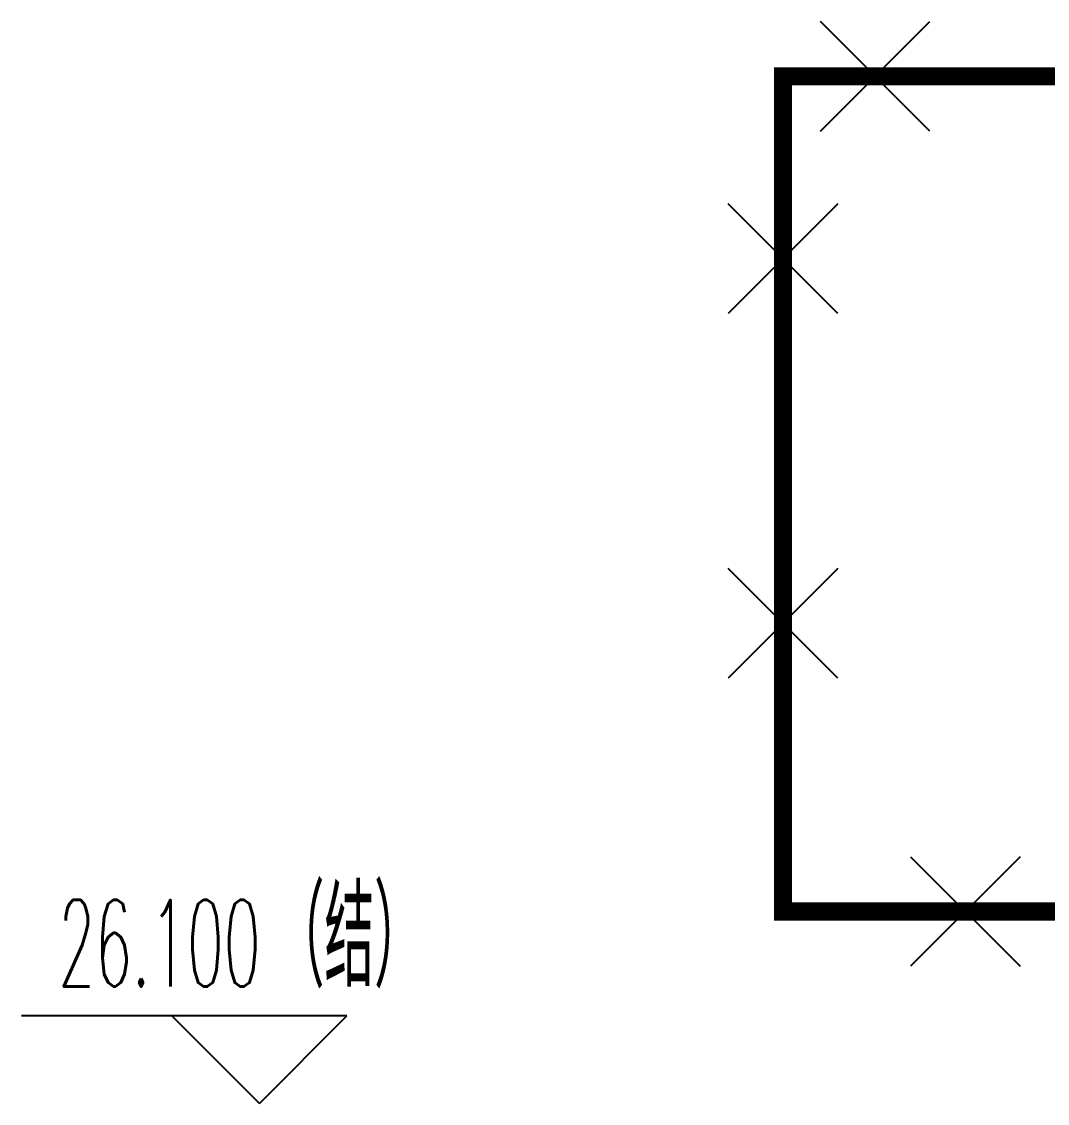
# Model space of a CAD drawing. Extents: x 3002737 to 4077523, y -995787 to -7267.
# Drawn here: x 3165199 to 3168012, y -723812 to -720846 of the extents above; entities that cross this region are included whole.
import ezdxf

# ---------------------------------------------------------------- set-up
doc = ezdxf.new("R2010")
doc.units = 0
doc.header["$LTSCALE"] = 1000
doc.header["$MEASUREMENT"] = 0
doc.layers.get('0').update_dxf_attribs({"linetype": 'CONTINUOUS'})
for name, color, linetype in [('!!电气', 1, 'CONTINUOUS'), ('$RECOVER_210609100354-0', 7, 'CONTINUOUS'), ('DIM_ELEV', 3, 'CONTINUOUS'), ('LWIRE', 4, 'CONTINUOUS'), ('WIRE-避雷', 4, 'CONTINUOUS')]:
    doc.layers.add(name, color=color, linetype=linetype)
doc.styles.add('_TCH_DIM', font='SIMPLEX', dxfattribs={"bigfont": 'GBCBIG'})

# ---------------------------------------------------------------- blocks, each defined once
blk = doc.blocks.new('A$C1F33016B')
at = {"layer": '$RECOVER_210609100354-0', "color": 252, "const_width": 8}
blk.add_lwpolyline([(38850, 7000), (36150, 7000), (36150, 4700), (38850, 4700)], close=True, dxfattribs=at)
at = {"layer": 'DIM_ELEV'}
for p, q in [((34954.1, 4414), (34061.9, 4414)), ((34714.1, 4174), (34474.1, 4414)), ((34714.1, 4174), (34954.1, 4414))]:
    blk.add_line(p, q, dxfattribs=at)
at = {"layer": 'DIM_ELEV', "color": 7, "style": '_TCH_DIM'}
for s, height, width, p in [('（结）', 270.07, 0.7, (34756.3, 4494.1)), ('26.100', 238, 0.494118, (34162.7, 4494.1))]:
    blk.add_text(s, height=height, dxfattribs=dict(at, width=width)).set_placement(p)
blk = doc.blocks.new('$TelecSys$00000009')
for p, q in [((-0.5, 0.5), (0.5, -0.5)), ((0.5, 0.5), (-0.5, -0.5))]:
    blk.add_line(p, q)

msp = doc.modelspace()

# ---------------------------------------------------------------- block references
at = {"layer": '!!电气'}
msp.add_blockref('A$C1F33016B', (3131137.4, -727986.4), dxfattribs=at)

# ---------------------------------------------------------------- next in the draw order: linework, layer by layer
at = {"layer": 'WIRE-避雷', "const_width": 50}
msp.add_lwpolyline([(3170040.3, -720995.9), (3167287.4, -720995.9), (3167287.4, -723286.4), (3169987.4, -723286.4), (3169987.4, -720986.4)], dxfattribs=at)

# ---------------------------------------------------------------- next in the draw order: block references
at = {"layer": 'LWIRE', "color": 6, "xscale": 300, "yscale": 300, "zscale": 300}
for p, rotation in [((3167540.3, -720995.9), 180), ((3167287.4, -721495.9), 270), ((3167287.4, -722495.9), 270)]:
    msp.add_blockref('$TelecSys$00000009', p, dxfattribs=dict(at, rotation=rotation))
msp.add_blockref('$TelecSys$00000009', (3167787.4, -723286.4), dxfattribs=at)

doc.saveas('drawing.dxf')
